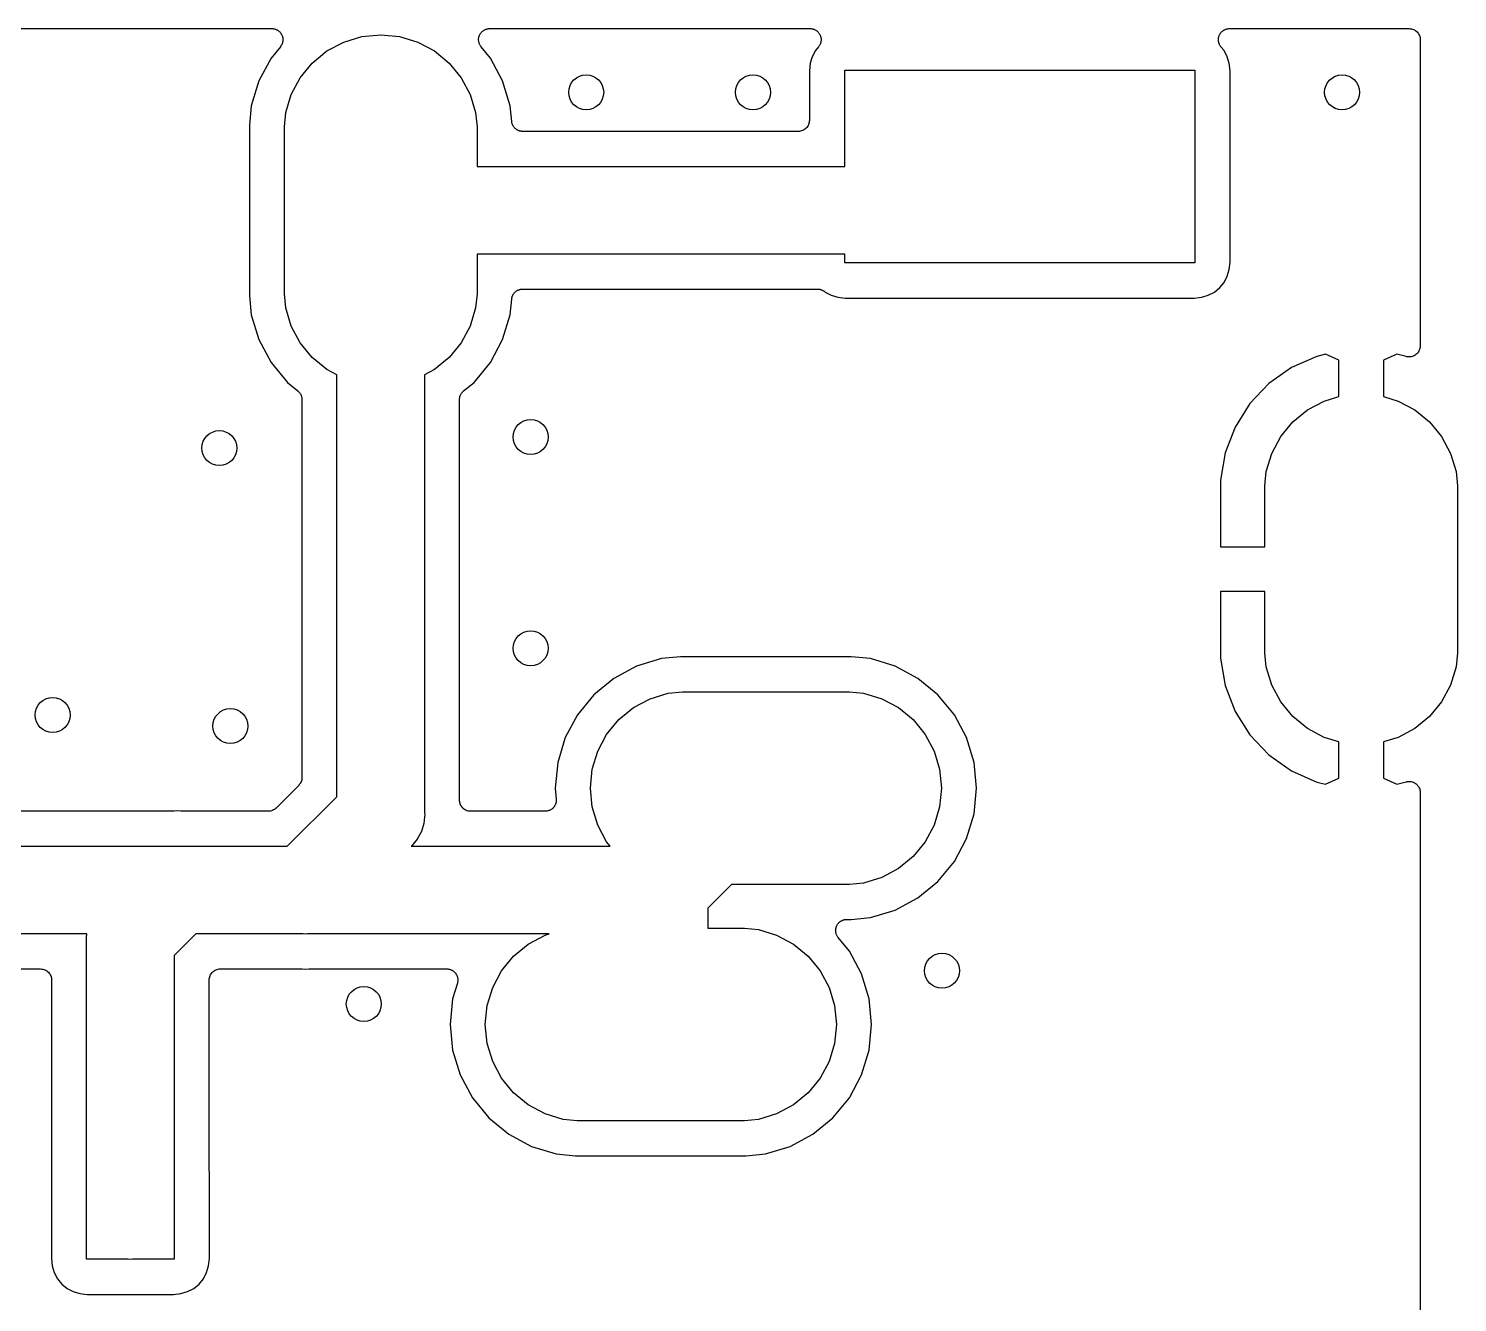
# Model space of a CAD drawing. Extents: x 2.85 to 5.2, y -4.31 to -3.17.
# Drawn here: x 4.554 to 5.197, y -3.739 to -3.166 of the extents above; entities that cross this region are included whole.
import ezdxf

# ---------------------------------------------------------------- set-up
doc = ezdxf.new("R2010")
doc.units = 0
doc.header["$MEASUREMENT"] = 0
doc.layers.add('BLACK', color=7, linetype='CONTINUOUS')

msp = doc.modelspace()

# ---------------------------------------------------------------- linework, layer by layer
at = {"layer": 'BLACK', "linetype": 'CONTINUOUS'}
for p, q in [((2.9922, -3.16634), (4.6636, -3.16634)), ((4.6636, -3.16634), (4.66366, -3.16634)), ((4.66366, -3.16634), (4.6639, -3.16637)), ((4.6639, -3.16637), (4.66413, -3.16637)), ((4.66413, -3.16637), (4.66438, -3.16642)), ((4.66438, -3.16642), (4.66463, -3.16645)), ((4.66463, -3.16645), (4.66486, -3.16652)), ((4.66486, -3.16652), (4.66509, -3.16657)), ((4.66509, -3.16657), (4.66532, -3.16667)), ((4.66532, -3.16667), (4.66556, -3.16674)), ((4.66556, -3.16674), (4.66577, -3.16686)), ((4.66577, -3.16686), (4.66599, -3.16695)), ((4.66599, -3.16695), (4.6662, -3.16709)), ((4.6662, -3.16709), (4.66642, -3.16721)), ((4.66642, -3.16721), (4.6666, -3.16736)), ((4.6666, -3.16736), (4.66679, -3.1675)), ((4.66679, -3.1675), (4.66697, -3.16768)), ((4.66697, -3.16768), (4.66717, -3.16784)), ((4.66717, -3.16784), (4.66731, -3.16802)), ((4.66731, -3.16802), (4.66748, -3.16819)), ((4.75762, -3.16835), (4.75776, -3.16814)), ((4.75776, -3.16814), (4.75793, -3.16797)), ((4.75793, -3.16797), (4.75808, -3.16779)), ((4.75808, -3.16779), (4.75828, -3.16763)), ((4.75828, -3.16763), (4.75846, -3.16745)), ((4.75846, -3.16745), (4.75865, -3.16732)), ((4.75865, -3.16732), (4.75883, -3.16717)), ((4.75883, -3.16717), (4.75906, -3.16705)), ((4.75906, -3.16705), (4.75927, -3.16691)), ((4.75927, -3.16691), (4.75949, -3.16683)), ((4.75949, -3.16683), (4.7597, -3.16672)), ((4.7597, -3.16672), (4.75994, -3.16664)), ((4.75994, -3.16664), (4.76018, -3.16655)), ((4.76018, -3.16655), (4.76041, -3.1665)), ((4.76041, -3.1665), (4.76063, -3.16643)), ((4.76063, -3.16643), (4.76088, -3.16641)), ((4.76088, -3.16641), (4.76113, -3.16636)), ((4.76113, -3.16636), (4.76137, -3.16636)), ((4.76137, -3.16636), (4.7616, -3.16634)), ((4.7616, -3.16634), (4.90566, -3.16634)), ((4.90566, -3.16634), (4.90573, -3.16634)), ((4.90573, -3.16634), (4.90597, -3.16637)), ((4.90597, -3.16637), (4.9062, -3.16637)), ((4.9062, -3.16637), (4.90645, -3.16642)), ((4.90645, -3.16642), (4.9067, -3.16645)), ((4.9067, -3.16645), (4.90693, -3.16652)), ((4.90693, -3.16652), (4.90716, -3.16657)), ((4.90716, -3.16657), (4.90739, -3.16667)), ((4.90739, -3.16667), (4.90763, -3.16674)), ((4.90763, -3.16674), (4.90784, -3.16686)), ((4.90784, -3.16686), (4.90805, -3.16695)), ((4.90805, -3.16695), (4.90827, -3.16709)), ((4.90827, -3.16709), (4.90849, -3.16721)), ((4.90849, -3.16721), (4.90867, -3.16736)), ((4.90867, -3.16736), (4.90886, -3.1675)), ((4.90886, -3.1675), (4.90904, -3.16768)), ((4.90904, -3.16768), (4.90924, -3.16784)), ((4.90924, -3.16784), (4.90938, -3.16802)), ((4.90938, -3.16802), (4.90955, -3.16819)), ((5.09035, -3.16835), (5.0905, -3.16814)), ((5.0905, -3.16814), (5.09066, -3.16797)), ((5.09066, -3.16797), (5.09081, -3.16779)), ((5.09081, -3.16779), (5.09101, -3.16763)), ((5.09101, -3.16763), (5.09119, -3.16745)), ((5.09119, -3.16745), (5.09139, -3.16732)), ((5.09139, -3.16732), (5.09157, -3.16717)), ((5.09157, -3.16717), (5.09179, -3.16705)), ((5.09179, -3.16705), (5.09201, -3.16691)), ((5.09201, -3.16691), (5.09222, -3.16683)), ((5.09222, -3.16683), (5.09243, -3.16672)), ((5.09243, -3.16672), (5.09267, -3.16664)), ((5.09267, -3.16664), (5.09291, -3.16655)), ((5.09291, -3.16655), (5.09314, -3.1665)), ((5.09314, -3.1665), (5.09337, -3.16643)), ((5.09337, -3.16643), (5.09362, -3.16641)), ((5.09362, -3.16641), (5.09387, -3.16636)), ((5.09387, -3.16636), (5.0941, -3.16636)), ((5.0941, -3.16636), (5.09434, -3.16634)), ((5.09434, -3.16634), (5.17512, -3.16634)), ((5.17512, -3.16634), (5.17515, -3.16634)), ((5.17515, -3.16634), (5.17515, -3.16634)), ((5.17515, -3.16634), (5.17515, -3.16634)), ((5.17515, -3.16634), (5.17519, -3.16634)), ((5.17519, -3.16634), (5.17566, -3.16639)), ((5.17566, -3.16639), (5.17612, -3.16644)), ((5.17612, -3.16644), (5.17614, -3.16645)), ((5.17614, -3.16645), (5.17616, -3.16645)), ((5.17616, -3.16645), (5.17661, -3.16659)), ((5.17661, -3.16659), (5.17706, -3.16673)), ((5.17706, -3.16673), (5.17707, -3.16674)), ((5.17707, -3.16674), (5.17709, -3.16674)), ((5.17709, -3.16674), (5.1775, -3.16697)), ((5.1775, -3.16697), (5.17791, -3.16719)), ((5.17791, -3.16719), (5.17793, -3.1672)), ((5.17793, -3.1672), (5.17794, -3.16721)), ((5.17794, -3.16721), (5.1783, -3.16751)), ((5.1783, -3.16751), (5.17867, -3.16782)), ((5.17867, -3.16782), (5.17868, -3.16783)), ((5.17868, -3.16783), (5.17869, -3.16784)), ((5.17869, -3.16784), (5.17899, -3.16821)), ((4.66746, -3.17451), (4.66326, -3.17963)), ((4.66759, -3.17432), (4.66746, -3.17451)), ((4.66748, -3.16819), (4.66762, -3.1684)), ((4.66774, -3.17413), (4.66759, -3.17432)), ((4.66762, -3.1684), (4.66778, -3.1686)), ((4.66786, -3.17391), (4.66774, -3.17413)), ((4.66778, -3.1686), (4.66789, -3.16881)), ((4.668, -3.1737), (4.66786, -3.17391)), ((4.66789, -3.16881), (4.66802, -3.169)), ((4.66809, -3.17348), (4.668, -3.1737)), ((4.66802, -3.169), (4.66811, -3.16924)), ((4.6682, -3.17328), (4.66809, -3.17348)), ((4.66811, -3.16924), (4.66823, -3.16947)), ((4.66828, -3.17303), (4.6682, -3.17328)), ((4.66823, -3.16947), (4.6683, -3.16969)), ((4.66838, -3.1728), (4.66828, -3.17303)), ((4.6683, -3.16969), (4.66839, -3.16991)), ((4.66842, -3.17257), (4.66838, -3.1728)), ((4.66839, -3.16991), (4.66843, -3.17016)), ((4.66849, -3.17234), (4.66842, -3.17257)), ((4.66843, -3.17016), (4.66851, -3.1704)), ((4.66852, -3.17209), (4.66849, -3.17234)), ((4.66851, -3.1704), (4.66853, -3.17064)), ((4.66857, -3.17184), (4.66852, -3.17209)), ((4.66853, -3.17064), (4.66857, -3.17087)), ((4.66857, -3.17087), (4.66857, -3.17112)), ((4.66857, -3.17112), (4.66859, -3.17137)), ((4.66859, -3.17137), (4.66857, -3.17161)), ((4.66857, -3.17161), (4.66857, -3.17184)), ((4.68842, -3.17642), (4.69595, -3.17239)), ((4.69595, -3.17239), (4.70411, -3.16992)), ((4.70411, -3.16992), (4.7126, -3.16908)), ((4.7126, -3.16908), (4.72109, -3.16992)), ((4.72109, -3.16992), (4.72925, -3.17239)), ((4.72925, -3.17239), (4.73677, -3.17642)), ((4.7566, -3.1713), (4.75663, -3.17105)), ((4.75662, -3.17154), (4.7566, -3.1713)), ((4.75662, -3.17177), (4.75662, -3.17154)), ((4.75667, -3.17202), (4.75662, -3.17177)), ((4.75663, -3.1708), (4.75668, -3.17057)), ((4.75663, -3.17105), (4.75663, -3.1708)), ((4.75669, -3.17228), (4.75667, -3.17202)), ((4.75668, -3.17057), (4.7567, -3.17033)), ((4.75676, -3.1725), (4.75669, -3.17228)), ((4.7567, -3.17033), (4.75678, -3.17009)), ((4.7568, -3.17273), (4.75676, -3.1725)), ((4.75678, -3.17009), (4.75683, -3.16984)), ((4.75689, -3.17297), (4.7568, -3.17273)), ((4.75683, -3.16984), (4.75692, -3.16963)), ((4.75697, -3.17321), (4.75689, -3.17297)), ((4.75692, -3.16963), (4.75699, -3.1694)), ((4.75707, -3.17342), (4.75697, -3.17321)), ((4.75699, -3.1694), (4.75711, -3.16918)), ((4.75716, -3.17364), (4.75707, -3.17342)), ((4.75711, -3.16918), (4.75721, -3.16894)), ((4.7573, -3.17385), (4.75716, -3.17364)), ((4.75721, -3.16894), (4.75734, -3.16875)), ((4.75742, -3.17408), (4.7573, -3.17385)), ((4.75734, -3.16875), (4.75746, -3.16854)), ((4.75756, -3.17426), (4.75742, -3.17408)), ((4.75746, -3.16854), (4.75762, -3.16835)), ((4.75769, -3.17446), (4.75756, -3.17426)), ((4.75774, -3.17451), (4.75769, -3.17446)), ((4.76194, -3.17963), (4.75774, -3.17451)), ((4.90953, -3.17451), (4.9081, -3.17625)), ((4.90966, -3.17432), (4.90953, -3.17451)), ((4.90955, -3.16819), (4.90969, -3.1684)), ((4.90981, -3.17413), (4.90966, -3.17432)), ((4.90969, -3.1684), (4.90985, -3.1686)), ((4.90993, -3.17391), (4.90981, -3.17413)), ((4.90985, -3.1686), (4.90996, -3.16881)), ((4.91007, -3.1737), (4.90993, -3.17391)), ((4.90996, -3.16881), (4.91009, -3.169)), ((4.91016, -3.17348), (4.91007, -3.1737)), ((4.91009, -3.169), (4.91018, -3.16924)), ((4.91027, -3.17328), (4.91016, -3.17348)), ((4.91018, -3.16924), (4.9103, -3.16947)), ((4.91035, -3.17303), (4.91027, -3.17328)), ((4.9103, -3.16947), (4.91037, -3.16969)), ((4.91045, -3.1728), (4.91035, -3.17303)), ((4.91037, -3.16969), (4.91045, -3.16991)), ((4.91045, -3.16991), (4.9105, -3.17016)), ((4.91049, -3.17257), (4.91045, -3.1728)), ((4.91056, -3.17234), (4.91049, -3.17257)), ((4.9105, -3.17016), (4.91057, -3.1704)), ((4.91059, -3.17209), (4.91056, -3.17234)), ((4.91057, -3.1704), (4.9106, -3.17064)), ((4.91064, -3.17184), (4.91059, -3.17209)), ((4.9106, -3.17064), (4.91064, -3.17087)), ((4.91064, -3.17087), (4.91064, -3.17112)), ((4.91064, -3.17112), (4.91066, -3.17137)), ((4.91066, -3.17137), (4.91064, -3.17161)), ((4.91064, -3.17161), (4.91064, -3.17184)), ((5.08934, -3.1713), (5.08936, -3.17105)), ((5.08936, -3.17154), (5.08934, -3.1713)), ((5.08936, -3.17105), (5.08937, -3.1708)), ((5.08936, -3.17177), (5.08936, -3.17154)), ((5.0894, -3.17202), (5.08936, -3.17177)), ((5.08937, -3.1708), (5.08941, -3.17057)), ((5.08943, -3.17228), (5.0894, -3.17202)), ((5.08941, -3.17057), (5.08944, -3.17033)), ((5.08949, -3.1725), (5.08943, -3.17228)), ((5.08944, -3.17033), (5.08951, -3.17009)), ((5.08953, -3.17273), (5.08949, -3.1725)), ((5.08951, -3.17009), (5.08957, -3.16984)), ((5.08963, -3.17297), (5.08953, -3.17273)), ((5.08957, -3.16984), (5.08966, -3.16963)), ((5.0897, -3.17321), (5.08963, -3.17297)), ((5.08966, -3.16963), (5.08973, -3.1694)), ((5.08981, -3.17342), (5.0897, -3.17321)), ((5.08973, -3.1694), (5.08985, -3.16918)), ((5.0899, -3.17364), (5.08981, -3.17342)), ((5.08985, -3.16918), (5.08995, -3.16894)), ((5.09004, -3.17385), (5.0899, -3.17364)), ((5.08995, -3.16894), (5.09008, -3.16875)), ((5.09015, -3.17408), (5.09004, -3.17385)), ((5.09008, -3.16875), (5.09019, -3.16854)), ((5.0903, -3.17426), (5.09015, -3.17408)), ((5.09019, -3.16854), (5.09035, -3.16835)), ((5.09043, -3.17446), (5.0903, -3.17426)), ((5.09047, -3.17451), (5.09043, -3.17446)), ((5.0919, -3.17625), (5.09047, -3.17451)), ((5.17899, -3.16821), (5.17928, -3.16857)), ((5.17928, -3.16857), (5.17929, -3.16859)), ((5.17929, -3.16859), (5.1793, -3.1686)), ((5.1793, -3.1686), (5.17952, -3.16902)), ((5.17952, -3.16902), (5.17974, -3.16943)), ((5.17974, -3.16943), (5.17975, -3.16945)), ((5.17975, -3.16945), (5.17975, -3.16947)), ((5.17975, -3.16947), (5.17989, -3.16992)), ((5.17989, -3.16992), (5.18002, -3.17037)), ((5.18002, -3.17037), (5.18002, -3.17038)), ((5.18002, -3.17038), (5.18003, -3.1704)), ((5.18003, -3.1704), (5.18007, -3.17087)), ((5.18007, -3.17087), (5.18012, -3.17134)), ((5.18012, -3.17134), (5.18012, -3.30902)), ((4.66326, -3.17963), (4.65777, -3.18989)), ((4.68183, -3.18183), (4.68842, -3.17642)), ((4.73677, -3.17642), (4.74337, -3.18183)), ((4.76742, -3.18989), (4.76194, -3.17963)), ((4.90664, -3.17898), (4.90574, -3.18195)), ((4.9081, -3.17625), (4.90664, -3.17898)), ((5.09336, -3.17898), (5.0919, -3.17625)), ((5.09426, -3.18195), (5.09336, -3.17898)), ((4.67642, -3.18842), (4.68183, -3.18183)), ((4.74337, -3.18183), (4.74878, -3.18842)), ((4.90574, -3.18195), (4.90541, -3.18528)), ((4.90541, -3.18528), (4.90541, -3.2076)), ((4.92126, -3.22835), (4.92126, -3.18504)), ((4.92126, -3.18504), (5.07874, -3.18504)), ((5.07874, -3.18504), (5.07874, -3.27165)), ((5.09459, -3.18528), (5.09426, -3.18195)), ((5.09459, -3.27141), (5.09459, -3.18528)), ((4.65777, -3.18989), (4.6544, -3.20102)), ((4.67239, -3.19595), (4.67642, -3.18842)), ((4.74878, -3.18842), (4.7528, -3.19595)), ((4.7708, -3.20102), (4.76742, -3.18989)), ((4.66992, -3.20411), (4.67239, -3.19595)), ((4.7528, -3.19595), (4.75528, -3.20411)), ((4.6544, -3.20102), (4.65354, -3.2097)), ((4.66929, -3.21047), (4.66992, -3.20411)), ((4.75528, -3.20411), (4.75591, -3.21047)), ((4.7715, -3.20809), (4.7708, -3.20102)), ((4.65354, -3.2097), (4.65354, -3.28637)), ((4.66929, -3.28559), (4.66929, -3.21047)), ((4.75591, -3.21047), (4.75591, -3.22835)), ((4.77154, -3.20831), (4.7715, -3.20809)), ((4.77156, -3.20854), (4.77154, -3.20831)), ((4.77163, -3.20879), (4.77156, -3.20854)), ((4.77169, -3.20905), (4.77163, -3.20879)), ((4.77177, -3.20925), (4.77169, -3.20905)), ((4.77184, -3.20947), (4.77177, -3.20925)), ((4.77196, -3.2097), (4.77184, -3.20947)), ((4.77206, -3.20995), (4.77196, -3.2097)), ((4.77218, -3.21014), (4.77206, -3.20995)), ((4.77229, -3.21034), (4.77218, -3.21014)), ((4.77245, -3.21054), (4.77229, -3.21034)), ((4.7726, -3.21076), (4.77245, -3.21054)), ((4.77276, -3.21092), (4.7726, -3.21076)), ((4.7729, -3.2111), (4.77276, -3.21092)), ((4.7731, -3.21127), (4.7729, -3.2111)), ((4.77329, -3.21145), (4.7731, -3.21127)), ((4.77347, -3.21158), (4.77329, -3.21145)), ((4.77365, -3.21172), (4.77347, -3.21158)), ((4.77388, -3.21185), (4.77365, -3.21172)), ((4.77409, -3.212), (4.77388, -3.21185)), ((4.7743, -3.21209), (4.77409, -3.212)), ((4.7745, -3.21219), (4.7743, -3.21209)), ((4.77475, -3.21227), (4.7745, -3.21219)), ((4.77499, -3.21238), (4.77475, -3.21227)), ((4.77522, -3.21242), (4.77499, -3.21238)), ((4.77543, -3.21249), (4.77522, -3.21242)), ((4.77569, -3.21252), (4.77543, -3.21249)), ((4.77595, -3.21257), (4.77569, -3.21252)), ((4.77618, -3.21257), (4.77595, -3.21257)), ((4.7764, -3.2126), (4.77618, -3.21257)), ((4.77647, -3.2126), (4.7764, -3.2126)), ((4.90041, -3.2126), (4.77647, -3.2126)), ((4.90088, -3.21255), (4.90041, -3.2126)), ((4.90135, -3.21251), (4.90088, -3.21255)), ((4.90137, -3.2125), (4.90135, -3.21251)), ((4.90138, -3.2125), (4.90137, -3.2125)), ((4.90183, -3.21237), (4.90138, -3.2125)), ((4.90228, -3.21223), (4.90183, -3.21237)), ((4.9023, -3.21223), (4.90228, -3.21223)), ((4.90232, -3.21222), (4.9023, -3.21223)), ((4.90273, -3.212), (4.90232, -3.21222)), ((4.90315, -3.21178), (4.90273, -3.212)), ((4.90316, -3.21177), (4.90315, -3.21178)), ((4.90318, -3.21176), (4.90316, -3.21177)), ((4.90354, -3.21147), (4.90318, -3.21176)), ((4.90391, -3.21117), (4.90354, -3.21147)), ((4.90392, -3.21116), (4.90391, -3.21117)), ((4.90393, -3.21115), (4.90392, -3.21116)), ((4.90424, -3.21078), (4.90393, -3.21115)), ((4.90454, -3.21042), (4.90424, -3.21078)), ((4.90455, -3.21041), (4.90454, -3.21042)), ((4.90456, -3.21039), (4.90455, -3.21041)), ((4.90478, -3.20998), (4.90456, -3.21039)), ((4.90501, -3.20957), (4.90478, -3.20998)), ((4.90502, -3.20954), (4.90501, -3.20955)), ((4.90501, -3.20955), (4.90501, -3.20957)), ((4.90516, -3.20909), (4.90502, -3.20954)), ((4.9053, -3.20864), (4.90516, -3.20909)), ((4.90531, -3.2086), (4.9053, -3.20862)), ((4.9053, -3.20862), (4.9053, -3.20864)), ((4.90536, -3.20814), (4.90531, -3.2086)), ((4.90541, -3.20767), (4.90536, -3.20814)), ((4.90541, -3.2076), (4.90541, -3.20763)), ((4.90541, -3.20763), (4.90541, -3.20763)), ((4.90541, -3.20763), (4.90541, -3.20763)), ((4.90541, -3.20763), (4.90541, -3.20767)), ((4.75591, -3.22835), (4.92126, -3.22835)), ((4.92126, -3.26772), (4.75591, -3.26772)), ((4.75591, -3.26772), (4.75591, -3.28559)), ((4.92126, -3.27165), (4.92126, -3.26772)), ((5.07874, -3.27165), (4.92126, -3.27165)), ((5.09336, -3.27771), (5.09426, -3.27474)), ((5.09426, -3.27474), (5.09459, -3.27141)), ((4.77437, -3.28395), (4.77457, -3.28384)), ((4.77457, -3.28384), (4.77482, -3.28377)), ((4.77482, -3.28377), (4.77506, -3.28367)), ((4.77506, -3.28367), (4.77528, -3.28363)), ((4.77528, -3.28363), (4.7755, -3.28356)), ((4.7755, -3.28356), (4.77576, -3.28353)), ((4.77576, -3.28353), (4.77602, -3.28348)), ((4.77602, -3.28348), (4.77625, -3.28349)), ((4.77625, -3.28349), (4.77647, -3.28346)), ((4.77647, -3.28346), (4.90904, -3.28346)), ((4.90904, -3.28346), (4.90911, -3.28347)), ((4.90911, -3.28347), (4.90932, -3.28349)), ((4.90932, -3.28349), (4.90954, -3.28349)), ((4.90954, -3.28349), (4.90981, -3.28354)), ((4.90981, -3.28354), (4.91008, -3.28357)), ((4.91008, -3.28357), (4.91029, -3.28364)), ((4.91029, -3.28364), (4.9105, -3.28368)), ((4.9105, -3.28368), (4.91075, -3.28379)), ((4.91075, -3.28379), (4.91101, -3.28387)), ((5.08753, -3.28481), (5.08993, -3.28284)), ((5.08993, -3.28284), (5.0919, -3.28045)), ((5.0919, -3.28045), (5.09336, -3.27771)), ((4.65354, -3.28637), (4.6544, -3.29504)), ((4.66992, -3.29195), (4.66929, -3.28559)), ((4.75591, -3.28559), (4.75528, -3.29195)), ((4.7708, -3.29504), (4.7715, -3.28797)), ((4.7715, -3.28791), (4.77155, -3.28768)), ((4.7715, -3.28797), (4.7715, -3.28791)), ((4.77155, -3.28768), (4.77157, -3.28746)), ((4.77157, -3.28746), (4.77165, -3.28721)), ((4.77165, -3.28721), (4.77171, -3.28695)), ((4.77171, -3.28695), (4.77179, -3.28674)), ((4.77179, -3.28674), (4.77186, -3.28653)), ((4.77186, -3.28653), (4.77199, -3.2863)), ((4.77199, -3.2863), (4.77209, -3.28605)), ((4.77209, -3.28605), (4.77222, -3.28587)), ((4.77222, -3.28587), (4.77233, -3.28567)), ((4.77233, -3.28567), (4.77249, -3.28547)), ((4.77249, -3.28547), (4.77264, -3.28525)), ((4.77264, -3.28525), (4.7728, -3.28509)), ((4.7728, -3.28509), (4.77295, -3.28492)), ((4.77295, -3.28492), (4.77315, -3.28475)), ((4.77315, -3.28475), (4.77334, -3.28457)), ((4.77334, -3.28457), (4.77353, -3.28444)), ((4.77353, -3.28444), (4.7737, -3.2843)), ((4.7737, -3.2843), (4.77394, -3.28418)), ((4.77394, -3.28418), (4.77416, -3.28403)), ((4.77416, -3.28403), (4.77437, -3.28395)), ((4.91101, -3.28387), (4.9112, -3.28397)), ((4.9112, -3.28397), (4.9114, -3.28406)), ((4.9114, -3.28406), (4.91163, -3.28421)), ((4.91163, -3.28421), (4.91186, -3.28434)), ((4.91186, -3.28434), (4.91203, -3.28448)), ((4.91203, -3.28448), (4.91221, -3.2846)), ((4.91221, -3.2846), (4.91247, -3.28481)), ((4.91247, -3.28481), (4.9152, -3.28627)), ((4.9152, -3.28627), (4.91817, -3.28717)), ((4.91817, -3.28717), (4.92151, -3.2875)), ((4.92151, -3.2875), (5.07849, -3.2875)), ((5.07849, -3.2875), (5.08183, -3.28717)), ((5.08183, -3.28717), (5.0848, -3.28627)), ((5.0848, -3.28627), (5.08753, -3.28481)), ((4.6544, -3.29504), (4.65777, -3.30617)), ((4.67239, -3.30012), (4.66992, -3.29195)), ((4.75528, -3.29195), (4.7528, -3.30012)), ((4.76742, -3.30617), (4.7708, -3.29504)), ((4.67642, -3.30764), (4.67239, -3.30012)), ((4.7528, -3.30012), (4.74878, -3.30764)), ((4.65777, -3.30617), (4.66326, -3.31643)), ((4.68183, -3.31424), (4.67642, -3.30764)), ((4.74878, -3.30764), (4.74337, -3.31424)), ((4.76194, -3.31643), (4.76742, -3.30617)), ((5.18012, -3.30919), (5.18006, -3.30962)), ((5.18012, -3.30909), (5.18011, -3.30914)), ((5.18011, -3.30914), (5.18012, -3.30919)), ((5.18012, -3.30902), (5.18012, -3.30909)), ((4.68842, -3.31965), (4.68183, -3.31424)), ((4.74337, -3.31424), (4.73677, -3.31965)), ((5.13366, -3.31374), (5.12223, -3.31881)), ((5.1375, -3.31278), (5.13366, -3.31374)), ((5.14354, -3.31543), (5.1375, -3.31278)), ((5.14354, -3.33179), (5.14354, -3.31543)), ((5.16958, -3.31278), (5.16354, -3.31543)), ((5.16354, -3.31543), (5.16354, -3.33179)), ((5.17385, -3.31385), (5.16958, -3.31278)), ((5.17387, -3.31385), (5.17385, -3.31385)), ((5.17401, -3.3139), (5.17387, -3.31385)), ((5.17406, -3.3139), (5.17401, -3.3139)), ((5.17411, -3.31392), (5.17406, -3.3139)), ((5.17455, -3.31396), (5.17411, -3.31392)), ((5.17498, -3.31402), (5.17455, -3.31396)), ((5.17503, -3.31401), (5.17498, -3.31402)), ((5.17508, -3.31402), (5.17503, -3.31401)), ((5.17552, -3.31398), (5.17508, -3.31402)), ((5.17596, -3.31395), (5.17552, -3.31398)), ((5.17601, -3.31393), (5.17596, -3.31395)), ((5.17605, -3.31393), (5.17601, -3.31393)), ((5.17647, -3.31381), (5.17605, -3.31393)), ((5.1769, -3.31369), (5.17647, -3.31381)), ((5.17694, -3.31367), (5.1769, -3.31369)), ((5.17699, -3.31365), (5.17694, -3.31367)), ((5.17738, -3.31345), (5.17699, -3.31365)), ((5.17777, -3.31326), (5.17738, -3.31345)), ((5.17781, -3.31323), (5.17777, -3.31326)), ((5.17786, -3.3132), (5.17781, -3.31323)), ((5.1782, -3.31293), (5.17786, -3.3132)), ((5.17854, -3.31266), (5.1782, -3.31293)), ((5.17858, -3.31262), (5.17854, -3.31266)), ((5.17862, -3.31259), (5.17858, -3.31262)), ((5.1789, -3.31226), (5.17862, -3.31259)), ((5.17919, -3.31193), (5.1789, -3.31226)), ((5.17921, -3.31188), (5.17919, -3.31193)), ((5.17924, -3.31184), (5.17921, -3.31188)), ((5.17945, -3.31146), (5.17924, -3.31184)), ((5.17967, -3.31108), (5.17945, -3.31146)), ((5.17969, -3.31103), (5.17967, -3.31108)), ((5.17971, -3.31099), (5.17969, -3.31103)), ((5.17985, -3.31057), (5.17971, -3.31099)), ((5.17999, -3.31016), (5.17985, -3.31057)), ((5.18001, -3.31006), (5.17999, -3.31011)), ((5.17999, -3.31011), (5.17999, -3.31016)), ((5.18006, -3.30962), (5.18001, -3.31006)), ((4.66326, -3.31643), (4.67064, -3.32542)), ((4.69291, -3.32205), (4.68842, -3.31965)), ((4.69291, -3.51173), (4.69291, -3.32205)), ((4.73677, -3.31965), (4.73228, -3.32205)), ((4.73228, -3.32205), (4.73228, -3.51891)), ((4.75456, -3.32542), (4.76194, -3.31643)), ((5.12223, -3.31881), (5.11206, -3.32598)), ((4.67064, -3.32542), (4.67534, -3.32928)), ((4.74986, -3.32928), (4.75456, -3.32542)), ((5.11206, -3.32598), (5.10349, -3.335)), ((4.67534, -3.32928), (4.67539, -3.32933)), ((4.67539, -3.32933), (4.67554, -3.32948)), ((4.67554, -3.32948), (4.67571, -3.32962)), ((4.67571, -3.32962), (4.67588, -3.32983)), ((4.67588, -3.32983), (4.67607, -3.33003)), ((4.67607, -3.33003), (4.67619, -3.33021)), ((4.67619, -3.33021), (4.67633, -3.33038)), ((4.67633, -3.33038), (4.67646, -3.33062)), ((4.67646, -3.33062), (4.6766, -3.33084)), ((4.6766, -3.33084), (4.67669, -3.33105)), ((4.67669, -3.33105), (4.67679, -3.33124)), ((4.67679, -3.33124), (4.67687, -3.3315)), ((4.67687, -3.3315), (4.67697, -3.33175)), ((4.67697, -3.33175), (4.67701, -3.33196)), ((4.67701, -3.33196), (4.67707, -3.33218)), ((4.67707, -3.33218), (4.6771, -3.33244)), ((4.6771, -3.33244), (4.67715, -3.33271)), ((4.67715, -3.33271), (4.67714, -3.33293)), ((4.67714, -3.33293), (4.67717, -3.33315)), ((4.67717, -3.33315), (4.67717, -3.50313)), ((4.74803, -3.33308), (4.74806, -3.33286)), ((4.74803, -3.33315), (4.74803, -3.33308)), ((4.74803, -3.51331), (4.74803, -3.33315)), ((4.74806, -3.33264), (4.74811, -3.33237)), ((4.74806, -3.33286), (4.74806, -3.33264)), ((4.74811, -3.33237), (4.74814, -3.33211)), ((4.74814, -3.33211), (4.74821, -3.3319)), ((4.74821, -3.3319), (4.74825, -3.33168)), ((4.74825, -3.33168), (4.74835, -3.33143)), ((4.74835, -3.33143), (4.74844, -3.33118)), ((4.74844, -3.33118), (4.74854, -3.33098)), ((4.74854, -3.33098), (4.74863, -3.33078)), ((4.74863, -3.33078), (4.74878, -3.33056)), ((4.74878, -3.33056), (4.74891, -3.33032)), ((4.74891, -3.33032), (4.74905, -3.33015)), ((4.74905, -3.33015), (4.74917, -3.32997)), ((4.74917, -3.32997), (4.74936, -3.32978)), ((4.74936, -3.32978), (4.74953, -3.32957)), ((4.74953, -3.32957), (4.7497, -3.32944)), ((4.7497, -3.32944), (4.74986, -3.32928)), ((5.10349, -3.335), (5.09684, -3.34551)), ((5.12937, -3.33783), (5.13689, -3.33381)), ((5.13689, -3.33381), (5.14354, -3.33179)), ((5.16354, -3.33179), (5.1702, -3.33381)), ((5.1702, -3.33381), (5.17772, -3.33783)), ((5.12277, -3.34324), (5.12937, -3.33783)), ((5.17772, -3.33783), (5.18431, -3.34324)), ((5.09684, -3.34551), (5.09237, -3.35712)), ((5.11736, -3.34984), (5.12277, -3.34324)), ((5.18431, -3.34324), (5.18973, -3.34984)), ((5.11334, -3.35736), (5.11736, -3.34984)), ((5.18973, -3.34984), (5.19375, -3.35736)), ((5.09237, -3.35712), (5.09024, -3.36944)), ((5.11086, -3.36553), (5.11334, -3.35736)), ((5.19375, -3.35736), (5.19622, -3.36553)), ((5.11024, -3.37189), (5.11086, -3.36553)), ((5.19622, -3.36553), (5.19685, -3.37189)), ((5.09024, -3.36944), (5.09024, -3.39945)), ((5.11024, -3.39945), (5.11024, -3.37189)), ((5.19685, -3.37189), (5.19685, -3.44701)), ((5.09024, -3.39945), (5.11024, -3.39945)), ((5.09024, -3.41945), (5.09024, -3.44945)), ((5.11024, -3.41945), (5.09024, -3.41945)), ((5.11024, -3.44701), (5.11024, -3.41945)), ((4.83882, -3.44967), (4.82768, -3.45305)), ((4.84749, -3.44882), (4.83882, -3.44967)), ((4.92416, -3.44882), (4.84749, -3.44882)), ((4.93284, -3.44967), (4.92416, -3.44882)), ((4.94397, -3.45305), (4.93284, -3.44967)), ((5.09024, -3.44945), (5.09237, -3.46177)), ((5.11086, -3.45337), (5.11024, -3.44701)), ((5.19685, -3.44701), (5.19622, -3.45337)), ((4.82768, -3.45305), (4.81743, -3.45853)), ((4.95423, -3.45853), (4.94397, -3.45305)), ((5.11334, -3.46153), (5.11086, -3.45337)), ((5.19622, -3.45337), (5.19375, -3.46153)), ((4.81743, -3.45853), (4.80843, -3.46591)), ((4.96322, -3.46591), (4.95423, -3.45853)), ((5.09237, -3.46177), (5.09684, -3.47338)), ((5.11736, -3.46906), (5.11334, -3.46153)), ((5.19375, -3.46153), (5.18973, -3.46906)), ((4.80843, -3.46591), (4.80105, -3.47491)), ((4.82622, -3.47169), (4.83374, -3.46767)), ((4.83374, -3.46767), (4.8419, -3.46519)), ((4.8419, -3.46519), (4.84827, -3.46457)), ((4.84827, -3.46457), (4.92339, -3.46457)), ((4.92339, -3.46457), (4.92975, -3.46519)), ((4.92975, -3.46519), (4.93791, -3.46767)), ((4.93791, -3.46767), (4.94544, -3.47169)), ((4.9706, -3.47491), (4.96322, -3.46591)), ((5.12277, -3.47565), (5.11736, -3.46906)), ((5.18973, -3.46906), (5.18431, -3.47565)), ((4.80105, -3.47491), (4.79557, -3.48517)), ((4.81962, -3.4771), (4.82622, -3.47169)), ((4.94544, -3.47169), (4.95203, -3.4771)), ((4.97608, -3.48517), (4.9706, -3.47491)), ((5.09684, -3.47338), (5.10349, -3.4839)), ((5.12937, -3.48106), (5.12277, -3.47565)), ((5.18431, -3.47565), (5.17772, -3.48106)), ((4.81421, -3.4837), (4.81962, -3.4771)), ((4.95203, -3.4771), (4.95744, -3.4837)), ((5.13689, -3.48509), (5.12937, -3.48106)), ((5.17772, -3.48106), (5.1702, -3.48509)), ((4.79557, -3.48517), (4.79219, -3.4963)), ((4.81019, -3.49122), (4.81421, -3.4837)), ((4.95744, -3.4837), (4.96146, -3.49122)), ((4.97946, -3.4963), (4.97608, -3.48517)), ((5.10349, -3.4839), (5.11206, -3.49292)), ((5.14354, -3.4871), (5.13689, -3.48509)), ((5.14354, -3.50347), (5.14354, -3.4871)), ((5.1702, -3.48509), (5.16354, -3.4871)), ((5.16354, -3.4871), (5.16354, -3.50347)), ((4.80771, -3.49938), (4.81019, -3.49122)), ((4.96146, -3.49122), (4.96394, -3.49938)), ((5.11206, -3.49292), (5.12223, -3.50008)), ((4.79219, -3.4963), (4.79105, -3.50787)), ((4.80688, -3.50787), (4.80771, -3.49938)), ((4.96394, -3.49938), (4.96478, -3.50787)), ((4.9806, -3.50787), (4.97946, -3.4963)), ((5.12223, -3.50008), (5.13366, -3.50516)), ((4.6757, -3.50667), (4.66553, -3.51684)), ((4.67599, -3.50631), (4.6757, -3.50667)), ((4.67629, -3.50596), (4.67599, -3.50631)), ((4.6763, -3.50594), (4.67629, -3.50596)), ((4.67632, -3.50592), (4.6763, -3.50594)), ((4.67654, -3.50551), (4.67632, -3.50592)), ((4.67676, -3.5051), (4.67654, -3.50551)), ((4.67677, -3.50508), (4.67676, -3.5051)), ((4.67678, -3.50506), (4.67677, -3.50508)), ((4.67692, -3.50461), (4.67678, -3.50506)), ((4.67706, -3.50417), (4.67692, -3.50461)), ((4.67707, -3.50412), (4.67706, -3.50415)), ((4.67706, -3.50415), (4.67706, -3.50417)), ((4.67711, -3.50366), (4.67707, -3.50412)), ((4.67716, -3.5032), (4.67711, -3.50366)), ((4.67717, -3.50315), (4.67716, -3.5032)), ((4.67717, -3.50313), (4.67717, -3.50315)), ((4.67717, -3.50315), (4.67717, -3.50315)), ((4.67717, -3.50315), (4.67717, -3.50315)), ((4.79105, -3.50787), (4.79154, -3.51282)), ((4.80771, -3.51636), (4.80688, -3.50787)), ((4.96478, -3.50787), (4.96394, -3.51636)), ((4.97946, -3.51945), (4.9806, -3.50787)), ((5.13366, -3.50516), (5.1375, -3.50612)), ((5.1375, -3.50612), (5.14354, -3.50347)), ((5.16354, -3.50347), (5.16958, -3.50612)), ((5.16958, -3.50612), (5.17385, -3.50505)), ((5.17385, -3.50505), (5.17392, -3.50504)), ((5.17392, -3.50504), (5.17394, -3.50503)), ((5.17394, -3.50503), (5.17408, -3.50499)), ((5.17408, -3.50499), (5.17413, -3.50498)), ((5.17413, -3.50498), (5.17418, -3.50497)), ((5.17418, -3.50497), (5.17462, -3.50493)), ((5.17462, -3.50493), (5.17505, -3.50488)), ((5.17505, -3.50488), (5.1751, -3.50488)), ((5.1751, -3.50488), (5.17515, -3.50488)), ((5.17515, -3.50488), (5.17559, -3.50492)), ((5.17559, -3.50492), (5.17603, -3.50496)), ((5.17603, -3.50496), (5.17607, -3.50498)), ((5.17607, -3.50498), (5.17612, -3.50498)), ((5.17612, -3.50498), (5.17654, -3.50511)), ((5.17654, -3.50511), (5.17696, -3.50523)), ((5.17696, -3.50523), (5.17701, -3.50525)), ((5.17701, -3.50525), (5.17706, -3.50527)), ((5.17706, -3.50527), (5.17744, -3.50548)), ((5.17744, -3.50548), (5.17783, -3.50568)), ((5.17783, -3.50568), (5.17787, -3.50571)), ((5.17787, -3.50571), (5.17791, -3.50573)), ((5.17791, -3.50573), (5.17825, -3.50601)), ((5.17825, -3.50601), (5.17859, -3.50629)), ((5.17859, -3.50629), (5.17863, -3.50632)), ((5.17863, -3.50632), (5.17867, -3.50636)), ((5.17867, -3.50636), (5.17894, -3.50669)), ((5.17894, -3.50669), (5.17923, -3.50703)), ((5.17923, -3.50703), (5.17925, -3.50707)), ((5.17925, -3.50707), (5.17928, -3.50711)), ((5.17928, -3.50711), (5.17949, -3.5075)), ((5.17949, -3.5075), (5.1797, -3.50788)), ((5.1797, -3.50788), (5.17972, -3.50793)), ((5.17972, -3.50793), (5.17974, -3.50797)), ((5.17974, -3.50797), (5.17987, -3.50839)), ((5.17987, -3.50839), (5.18, -3.50881)), ((4.67059, -3.53406), (4.69291, -3.51173)), ((4.74808, -3.51378), (4.74803, -3.51331)), ((4.74812, -3.51424), (4.74808, -3.51378)), ((4.74812, -3.51426), (4.74812, -3.51424)), ((4.74813, -3.51428), (4.74812, -3.51426)), ((4.74826, -3.51473), (4.74813, -3.51428)), ((4.7484, -3.51518), (4.74826, -3.51473)), ((4.7484, -3.5152), (4.7484, -3.51518)), ((4.79124, -3.51503), (4.79117, -3.51524)), ((4.79133, -3.51482), (4.79124, -3.51503)), ((4.79138, -3.51456), (4.79133, -3.51482)), ((4.79146, -3.51431), (4.79138, -3.51456)), ((4.79149, -3.51409), (4.79146, -3.51431)), ((4.79153, -3.51386), (4.79149, -3.51409)), ((4.79154, -3.5136), (4.79153, -3.51386)), ((4.79154, -3.51282), (4.79155, -3.51289)), ((4.79155, -3.51289), (4.79154, -3.51311)), ((4.79154, -3.51311), (4.79156, -3.51334)), ((4.79156, -3.51334), (4.79154, -3.5136)), ((5.18, -3.50881), (5.18001, -3.50886)), ((5.18001, -3.50886), (5.18002, -3.50891)), ((5.18002, -3.50891), (5.18007, -3.50934)), ((5.18007, -3.50934), (5.18012, -3.50978)), ((5.18012, -3.50978), (5.18011, -3.50983)), ((5.18011, -3.50983), (5.18012, -3.50988)), ((5.18012, -3.50988), (5.18012, -3.75527)), ((4.61927, -3.51831), (4.52611, -3.51831)), ((4.61948, -3.51829), (4.61927, -3.51831)), ((4.61969, -3.51829), (4.61948, -3.51829)), ((4.61976, -3.51828), (4.61969, -3.51829)), ((4.62126, -3.51814), (4.61976, -3.51828)), ((4.62276, -3.51828), (4.62126, -3.51814)), ((4.62297, -3.51828), (4.62276, -3.51828)), ((4.62318, -3.51831), (4.62297, -3.51828)), ((4.62325, -3.51831), (4.62318, -3.51831)), ((4.66199, -3.51831), (4.62325, -3.51831)), ((4.66245, -3.51826), (4.66199, -3.51831)), ((4.66291, -3.51822), (4.66245, -3.51826)), ((4.66294, -3.51821), (4.66291, -3.51822)), ((4.66296, -3.51821), (4.66294, -3.51821)), ((4.6634, -3.51808), (4.66296, -3.51821)), ((4.66385, -3.51795), (4.6634, -3.51808)), ((4.66387, -3.51794), (4.66385, -3.51795)), ((4.6639, -3.51793), (4.66387, -3.51794)), ((4.66431, -3.51771), (4.6639, -3.51793)), ((4.66472, -3.5175), (4.66431, -3.51771)), ((4.66474, -3.51748), (4.66472, -3.5175)), ((4.66476, -3.51747), (4.66474, -3.51748)), ((4.66512, -3.51718), (4.66476, -3.51747)), ((4.66548, -3.51689), (4.66512, -3.51718)), ((4.66551, -3.51686), (4.66548, -3.51689)), ((4.66552, -3.51685), (4.66551, -3.51686)), ((4.66553, -3.51684), (4.66552, -3.51685)), ((4.66552, -3.51685), (4.66552, -3.51685)), ((4.73228, -3.52085), (4.732, -3.52374)), ((4.73228, -3.51891), (4.73238, -3.51988)), ((4.73238, -3.51988), (4.73228, -3.52085)), ((4.74841, -3.51521), (4.7484, -3.5152)), ((4.74863, -3.51563), (4.74841, -3.51521)), ((4.74885, -3.51604), (4.74863, -3.51563)), ((4.74886, -3.51606), (4.74885, -3.51604)), ((4.74887, -3.51607), (4.74886, -3.51606)), ((4.74916, -3.51644), (4.74887, -3.51607)), ((4.74946, -3.51681), (4.74916, -3.51644)), ((4.74947, -3.51682), (4.74946, -3.51681)), ((4.74948, -3.51683), (4.74947, -3.51682)), ((4.74985, -3.51713), (4.74948, -3.51683)), ((4.75021, -3.51743), (4.74985, -3.51713)), ((4.75022, -3.51744), (4.75021, -3.51743)), ((4.75024, -3.51745), (4.75022, -3.51744)), ((4.75065, -3.51768), (4.75024, -3.51745)), ((4.75106, -3.5179), (4.75065, -3.51768)), ((4.75108, -3.51791), (4.75106, -3.5179)), ((4.75109, -3.51792), (4.75108, -3.51791)), ((4.75154, -3.51806), (4.75109, -3.51792)), ((4.75199, -3.5182), (4.75154, -3.51806)), ((4.75201, -3.5182), (4.75199, -3.5182)), ((4.75203, -3.5182), (4.75201, -3.5182)), ((4.75249, -3.51825), (4.75203, -3.5182)), ((4.75296, -3.51831), (4.75249, -3.51825)), ((4.753, -3.51831), (4.75296, -3.51831)), ((4.75303, -3.51831), (4.753, -3.51831)), ((4.753, -3.51831), (4.753, -3.51831)), ((4.753, -3.51831), (4.753, -3.51831)), ((4.78656, -3.51831), (4.75303, -3.51831)), ((4.78679, -3.51828), (4.78656, -3.51831)), ((4.78702, -3.51829), (4.78679, -3.51828)), ((4.78728, -3.51824), (4.78702, -3.51829)), ((4.78753, -3.51821), (4.78728, -3.51824)), ((4.78775, -3.51815), (4.78753, -3.51821)), ((4.78798, -3.5181), (4.78775, -3.51815)), ((4.78822, -3.51801), (4.78798, -3.5181)), ((4.78847, -3.51793), (4.78822, -3.51801)), ((4.78867, -3.51782), (4.78847, -3.51793)), ((4.78888, -3.51774), (4.78867, -3.51782)), ((4.7891, -3.51759), (4.78888, -3.51774)), ((4.78933, -3.51747), (4.7891, -3.51759)), ((4.78951, -3.51733), (4.78933, -3.51747)), ((4.7897, -3.5172), (4.78951, -3.51733)), ((4.78988, -3.51702), (4.7897, -3.5172)), ((4.79009, -3.51685), (4.78988, -3.51702)), ((4.79023, -3.51668), (4.79009, -3.51685)), ((4.7904, -3.51652), (4.79023, -3.51668)), ((4.79054, -3.5163), (4.7904, -3.51652)), ((4.79071, -3.5161), (4.79054, -3.5163)), ((4.79082, -3.5159), (4.79071, -3.5161)), ((4.79095, -3.51571), (4.79082, -3.5159)), ((4.79105, -3.51547), (4.79095, -3.51571)), ((4.79117, -3.51524), (4.79105, -3.51547)), ((4.81019, -3.52453), (4.80771, -3.51636)), ((4.96394, -3.51636), (4.96146, -3.52453)), ((4.97608, -3.53058), (4.97946, -3.51945)), ((4.73087, -3.52745), (4.72905, -3.53087)), ((4.732, -3.52374), (4.73087, -3.52745)), ((4.81421, -3.53205), (4.81019, -3.52453)), ((4.96146, -3.52453), (4.95744, -3.53205)), ((4.49973, -3.53406), (4.62029, -3.53406)), ((4.62029, -3.53406), (4.62126, -3.53396)), ((4.62126, -3.53396), (4.62223, -3.53406)), ((4.62223, -3.53406), (4.67059, -3.53406)), ((4.72659, -3.53387), (4.72636, -3.53406)), ((4.72636, -3.53406), (4.81586, -3.53406)), ((4.72905, -3.53087), (4.72659, -3.53387)), ((4.81586, -3.53406), (4.81421, -3.53205)), ((4.95744, -3.53205), (4.95203, -3.53864)), ((4.9706, -3.54084), (4.97608, -3.53058)), ((4.95203, -3.53864), (4.94544, -3.54406)), ((4.96322, -3.54983), (4.9706, -3.54084)), ((4.94544, -3.54406), (4.93791, -3.54808)), ((4.87036, -3.55118), (4.85965, -3.56189)), ((4.92339, -3.55118), (4.87036, -3.55118)), ((4.92975, -3.55055), (4.92339, -3.55118)), ((4.93791, -3.54808), (4.92975, -3.55055)), ((4.95423, -3.55721), (4.96322, -3.54983)), ((4.94397, -3.5627), (4.95423, -3.55721)), ((4.85965, -3.56189), (4.85965, -3.57087)), ((4.92416, -3.56693), (4.93284, -3.56607)), ((4.93284, -3.56607), (4.94397, -3.5627)), ((4.85965, -3.57087), (4.87614, -3.57087)), ((4.87614, -3.57087), (4.88251, -3.57149)), ((4.88251, -3.57149), (4.89067, -3.57397)), ((4.91721, -3.57189), (4.91724, -3.57164)), ((4.91723, -3.57213), (4.91721, -3.57189)), ((4.91723, -3.57236), (4.91723, -3.57213)), ((4.91728, -3.57261), (4.91723, -3.57236)), ((4.91724, -3.57139), (4.91729, -3.57116)), ((4.91724, -3.57164), (4.91724, -3.57139)), ((4.9173, -3.57287), (4.91728, -3.57261)), ((4.91729, -3.57116), (4.91731, -3.57092)), ((4.91737, -3.57309), (4.9173, -3.57287)), ((4.91731, -3.57092), (4.91739, -3.57068)), ((4.91739, -3.57068), (4.91744, -3.57043)), ((4.91744, -3.57043), (4.91753, -3.57022)), ((4.91753, -3.57022), (4.9176, -3.56999)), ((4.9176, -3.56999), (4.91772, -3.56977)), ((4.91772, -3.56977), (4.91782, -3.56953)), ((4.91782, -3.56953), (4.91795, -3.56934)), ((4.91795, -3.56934), (4.91807, -3.56913)), ((4.91807, -3.56913), (4.91823, -3.56894)), ((4.91823, -3.56894), (4.91837, -3.56873)), ((4.91837, -3.56873), (4.91854, -3.56856)), ((4.91854, -3.56856), (4.91869, -3.56838)), ((4.91869, -3.56838), (4.91889, -3.56822)), ((4.91889, -3.56822), (4.91907, -3.56804)), ((4.91907, -3.56804), (4.91926, -3.56791)), ((4.91926, -3.56791), (4.91944, -3.56776)), ((4.91944, -3.56776), (4.91967, -3.56765)), ((4.91967, -3.56765), (4.91988, -3.56751)), ((4.91988, -3.56751), (4.9201, -3.56742)), ((4.9201, -3.56742), (4.92031, -3.56731)), ((4.92031, -3.56731), (4.92055, -3.56723)), ((4.92055, -3.56723), (4.92078, -3.56714)), ((4.92078, -3.56714), (4.92102, -3.56709)), ((4.92102, -3.56709), (4.92124, -3.56702)), ((4.92124, -3.56702), (4.92149, -3.567)), ((4.92149, -3.567), (4.92174, -3.56695)), ((4.92174, -3.56695), (4.92198, -3.56695)), ((4.92198, -3.56695), (4.92221, -3.56693)), ((4.92221, -3.56693), (4.92416, -3.56693)), ((4.58037, -3.57343), (4.49973, -3.57343)), ((4.58022, -3.575), (4.58037, -3.57343)), ((4.58031, -3.57597), (4.58022, -3.575)), ((4.58031, -3.68031), (4.58031, -3.57597)), ((4.62941, -3.57343), (4.61969, -3.58315)), ((4.67777, -3.57343), (4.62941, -3.57343)), ((4.67874, -3.57352), (4.67777, -3.57343)), ((4.67971, -3.57343), (4.67874, -3.57352)), ((4.78829, -3.57343), (4.67971, -3.57343)), ((4.77238, -3.5834), (4.77897, -3.57799)), ((4.77897, -3.57799), (4.7865, -3.57397)), ((4.7865, -3.57397), (4.78829, -3.57343)), ((4.89067, -3.57397), (4.89819, -3.57799)), ((4.89819, -3.57799), (4.90479, -3.5834)), ((4.91741, -3.57332), (4.91737, -3.57309)), ((4.9175, -3.57356), (4.91741, -3.57332)), ((4.91758, -3.5738), (4.9175, -3.57356)), ((4.91768, -3.57401), (4.91758, -3.5738)), ((4.91777, -3.57423), (4.91768, -3.57401)), ((4.91791, -3.57444), (4.91777, -3.57423)), ((4.91803, -3.57467), (4.91791, -3.57444)), ((4.91817, -3.57485), (4.91803, -3.57467)), ((4.9183, -3.57505), (4.91817, -3.57485)), ((4.91835, -3.5751), (4.9183, -3.57505)), ((4.92336, -3.58121), (4.91835, -3.5751)), ((4.61969, -3.58315), (4.61969, -3.71969)), ((4.76697, -3.59), (4.77238, -3.5834)), ((4.90479, -3.5834), (4.9102, -3.59)), ((4.92884, -3.59146), (4.92336, -3.58121)), ((4.50845, -3.58917), (4.55957, -3.58917)), ((4.55957, -3.58917), (4.5596, -3.58917)), ((4.5596, -3.58917), (4.5596, -3.58917)), ((4.5596, -3.58917), (4.5596, -3.58917)), ((4.5596, -3.58917), (4.55964, -3.58917)), ((4.55964, -3.58917), (4.56011, -3.58923)), ((4.56011, -3.58923), (4.56057, -3.58928)), ((4.56057, -3.58928), (4.56059, -3.58928)), ((4.56059, -3.58928), (4.56061, -3.58928)), ((4.56061, -3.58928), (4.56106, -3.58942)), ((4.56106, -3.58942), (4.5615, -3.58956)), ((4.5615, -3.58956), (4.56152, -3.58957)), ((4.56152, -3.58957), (4.56154, -3.58958)), ((4.56154, -3.58958), (4.56195, -3.5898)), ((4.56195, -3.5898), (4.56236, -3.59003)), ((4.56236, -3.59003), (4.56238, -3.59004)), ((4.56238, -3.59004), (4.56239, -3.59005)), ((4.56239, -3.59005), (4.56275, -3.59035)), ((4.56275, -3.59035), (4.56311, -3.59065)), ((4.56311, -3.59065), (4.56313, -3.59066)), ((4.56313, -3.59066), (4.56314, -3.59067)), ((4.56314, -3.59067), (4.56343, -3.59104)), ((4.56343, -3.59104), (4.56373, -3.59141)), ((4.56373, -3.59141), (4.56374, -3.59142)), ((4.56374, -3.59142), (4.56375, -3.59144)), ((4.56375, -3.59144), (4.56397, -3.59185)), ((4.56397, -3.59185), (4.56419, -3.59227)), ((4.56419, -3.59227), (4.56419, -3.59228)), ((4.56419, -3.59228), (4.5642, -3.5923)), ((4.5642, -3.5923), (4.56434, -3.59275)), ((4.63568, -3.59268), (4.63582, -3.59224)), ((4.63582, -3.59224), (4.63583, -3.59222)), ((4.63583, -3.59222), (4.63584, -3.5922)), ((4.63584, -3.5922), (4.63606, -3.59179)), ((4.63606, -3.59179), (4.63629, -3.59138)), ((4.63629, -3.59138), (4.6363, -3.59136)), ((4.6363, -3.59136), (4.63631, -3.59135)), ((4.63631, -3.59135), (4.63661, -3.59099)), ((4.63661, -3.59099), (4.63691, -3.59063)), ((4.63691, -3.59063), (4.63692, -3.59061)), ((4.63692, -3.59061), (4.63693, -3.5906)), ((4.63693, -3.5906), (4.6373, -3.59031)), ((4.6373, -3.59031), (4.63767, -3.59001)), ((4.63767, -3.59001), (4.63768, -3.59)), ((4.63768, -3.59), (4.6377, -3.58999)), ((4.6377, -3.58999), (4.63811, -3.58977)), ((4.63811, -3.58977), (4.63853, -3.58955)), ((4.63853, -3.58955), (4.63854, -3.58955)), ((4.63854, -3.58955), (4.63856, -3.58954)), ((4.63856, -3.58954), (4.63901, -3.5894)), ((4.63901, -3.5894), (4.63946, -3.58927)), ((4.63946, -3.58927), (4.63948, -3.58927)), ((4.63948, -3.58927), (4.6395, -3.58926)), ((4.6395, -3.58926), (4.63996, -3.58922)), ((4.63996, -3.58922), (4.64043, -3.58917)), ((4.64043, -3.58917), (4.67675, -3.58917)), ((4.67675, -3.58917), (4.67682, -3.58917)), ((4.67682, -3.58917), (4.67703, -3.5892)), ((4.67703, -3.5892), (4.67724, -3.5892)), ((4.67724, -3.5892), (4.67874, -3.58934)), ((4.67874, -3.58934), (4.68024, -3.5892)), ((4.68024, -3.5892), (4.68031, -3.58919)), ((4.68031, -3.58919), (4.68052, -3.58919)), ((4.68052, -3.58919), (4.68073, -3.58917)), ((4.68073, -3.58917), (4.74228, -3.58917)), ((4.74228, -3.58917), (4.74235, -3.58917)), ((4.74235, -3.58917), (4.74258, -3.5892)), ((4.74258, -3.5892), (4.74281, -3.5892)), ((4.74281, -3.5892), (4.74306, -3.58925)), ((4.74306, -3.58925), (4.74332, -3.58928)), ((4.74332, -3.58928), (4.74354, -3.58935)), ((4.74354, -3.58935), (4.74376, -3.5894)), ((4.74376, -3.5894), (4.744, -3.5895)), ((4.744, -3.5895), (4.74425, -3.58958)), ((4.74425, -3.58958), (4.74445, -3.58969)), ((4.74445, -3.58969), (4.74466, -3.58978)), ((4.74466, -3.58978), (4.74488, -3.58992)), ((4.74488, -3.58992), (4.7451, -3.59005)), ((4.7451, -3.59005), (4.74528, -3.5902)), ((4.74528, -3.5902), (4.74547, -3.59032)), ((4.74547, -3.59032), (4.74565, -3.59051)), ((4.74565, -3.59051), (4.74585, -3.59067)), ((4.74585, -3.59067), (4.746, -3.59085)), ((4.746, -3.59085), (4.74616, -3.59102)), ((4.74616, -3.59102), (4.7463, -3.59123)), ((4.7463, -3.59123), (4.74646, -3.59144)), ((4.74646, -3.59144), (4.74657, -3.59164)), ((4.74657, -3.59164), (4.7467, -3.59183)), ((4.7467, -3.59183), (4.7468, -3.59207)), ((4.7468, -3.59207), (4.74692, -3.5923)), ((4.74692, -3.5923), (4.74698, -3.59252)), ((4.76295, -3.59752), (4.76697, -3.59)), ((4.9102, -3.59), (4.91422, -3.59752)), ((4.93222, -3.6026), (4.92884, -3.59146)), ((4.56434, -3.59275), (4.56447, -3.5932)), ((4.56447, -3.5932), (4.56447, -3.59322)), ((4.56447, -3.59322), (4.56448, -3.59324)), ((4.56448, -3.59324), (4.56452, -3.5937)), ((4.56452, -3.5937), (4.56457, -3.59417)), ((4.56457, -3.59417), (4.56457, -3.6793)), ((4.63543, -3.5941), (4.63549, -3.59363)), ((4.63543, -3.59414), (4.63543, -3.5941)), ((4.63543, -3.59417), (4.63543, -3.59414)), ((4.63543, -3.59414), (4.63543, -3.59414)), ((4.63543, -3.59414), (4.63543, -3.59414)), ((4.63543, -3.6793), (4.63543, -3.59417)), ((4.63549, -3.59363), (4.63554, -3.59317)), ((4.63554, -3.59313), (4.63568, -3.59268)), ((4.63554, -3.59315), (4.63554, -3.59313)), ((4.63554, -3.59317), (4.63554, -3.59315)), ((4.74706, -3.59562), (4.74495, -3.6026)), ((4.74698, -3.59252), (4.74707, -3.59273)), ((4.74711, -3.5954), (4.74706, -3.59562)), ((4.74707, -3.59273), (4.74712, -3.59299)), ((4.74718, -3.59518), (4.74711, -3.5954)), ((4.74712, -3.59299), (4.74719, -3.59324)), ((4.7472, -3.59492), (4.74718, -3.59518)), ((4.74719, -3.59324), (4.74721, -3.59347)), ((4.74725, -3.59467), (4.7472, -3.59492)), ((4.74721, -3.59347), (4.74726, -3.59369)), ((4.74728, -3.59421), (4.74725, -3.59444)), ((4.74725, -3.59444), (4.74725, -3.59467)), ((4.74726, -3.59369), (4.74726, -3.59395)), ((4.74726, -3.59395), (4.74728, -3.59421)), ((4.76047, -3.60568), (4.76295, -3.59752)), ((4.91422, -3.59752), (4.9167, -3.60568)), ((4.74495, -3.6026), (4.74381, -3.61417)), ((4.93336, -3.61417), (4.93222, -3.6026)), ((4.75963, -3.61417), (4.76047, -3.60568)), ((4.9167, -3.60568), (4.91753, -3.61417)), ((4.74381, -3.61417), (4.74495, -3.62575)), ((4.76047, -3.62266), (4.75963, -3.61417)), ((4.91753, -3.61417), (4.9167, -3.62266)), ((4.93222, -3.62575), (4.93336, -3.61417)), ((4.76295, -3.63083), (4.76047, -3.62266)), ((4.9167, -3.62266), (4.91422, -3.63083)), ((4.74495, -3.62575), (4.74833, -3.63688)), ((4.76697, -3.63835), (4.76295, -3.63083)), ((4.91422, -3.63083), (4.9102, -3.63835)), ((4.92884, -3.63688), (4.93222, -3.62575)), ((4.74833, -3.63688), (4.75381, -3.64714)), ((4.92336, -3.64714), (4.92884, -3.63688)), ((4.77238, -3.64494), (4.76697, -3.63835)), ((4.9102, -3.63835), (4.90479, -3.64494)), ((4.75381, -3.64714), (4.76119, -3.65613)), ((4.77897, -3.65036), (4.77238, -3.64494)), ((4.90479, -3.64494), (4.89819, -3.65036)), ((4.91598, -3.65613), (4.92336, -3.64714)), ((4.76119, -3.65613), (4.77018, -3.66351)), ((4.7865, -3.65438), (4.77897, -3.65036)), ((4.79466, -3.65685), (4.7865, -3.65438)), ((4.89067, -3.65438), (4.88251, -3.65685)), ((4.89819, -3.65036), (4.89067, -3.65438)), ((4.90698, -3.66351), (4.91598, -3.65613)), ((4.80102, -3.65748), (4.79466, -3.65685)), ((4.87614, -3.65748), (4.80102, -3.65748)), ((4.88251, -3.65685), (4.87614, -3.65748)), ((4.77018, -3.66351), (4.78044, -3.669)), ((4.78044, -3.669), (4.79157, -3.67237)), ((4.88559, -3.67237), (4.89672, -3.669)), ((4.89672, -3.669), (4.90698, -3.66351)), ((4.79157, -3.67237), (4.80025, -3.67323)), ((4.80025, -3.67323), (4.87692, -3.67323)), ((4.87692, -3.67323), (4.88559, -3.67237)), ((4.56454, -3.67979), (4.56447, -3.68056)), ((4.56447, -3.68056), (4.56447, -3.71944)), ((4.56457, -3.67937), (4.56454, -3.67958)), ((4.56454, -3.67958), (4.56454, -3.67979)), ((4.56457, -3.6793), (4.56457, -3.67937)), ((4.58031, -3.71969), (4.58031, -3.68031)), ((4.63545, -3.67951), (4.63543, -3.6793)), ((4.63545, -3.67972), (4.63545, -3.67951)), ((4.63546, -3.67979), (4.63545, -3.67972)), ((4.63553, -3.68056), (4.63546, -3.67979)), ((4.63553, -3.71944), (4.63553, -3.68056)), ((4.56447, -3.71944), (4.56479, -3.72277)), ((4.59903, -3.71969), (4.58031, -3.71969)), ((4.6, -3.71978), (4.59903, -3.71969)), ((4.60097, -3.71969), (4.6, -3.71978)), ((4.61969, -3.71969), (4.60097, -3.71969)), ((4.63521, -3.72277), (4.63553, -3.71944)), ((4.56479, -3.72277), (4.5657, -3.72574)), ((4.5657, -3.72574), (4.56716, -3.72848)), ((4.63284, -3.72848), (4.6343, -3.72574)), ((4.6343, -3.72574), (4.63521, -3.72277)), ((4.56716, -3.72848), (4.56913, -3.73087)), ((4.56913, -3.73087), (4.57152, -3.73284)), ((4.57152, -3.73284), (4.57426, -3.7343)), ((4.62574, -3.7343), (4.62848, -3.73284)), ((4.62848, -3.73284), (4.63087, -3.73087)), ((4.63087, -3.73087), (4.63284, -3.72848)), ((4.57426, -3.7343), (4.57723, -3.73521)), ((4.57723, -3.73521), (4.58056, -3.73553)), ((4.58056, -3.73553), (4.59903, -3.73553)), ((4.59903, -3.73553), (4.5991, -3.73553)), ((4.5991, -3.73553), (4.59931, -3.73556)), ((4.59931, -3.73556), (4.59952, -3.73556)), ((4.59952, -3.73556), (4.6, -3.7356)), ((4.6, -3.7356), (4.60048, -3.73556)), ((4.60048, -3.73556), (4.60055, -3.73555)), ((4.60055, -3.73555), (4.60076, -3.73555)), ((4.60076, -3.73555), (4.60097, -3.73553)), ((4.60097, -3.73553), (4.61944, -3.73553)), ((4.61944, -3.73553), (4.62277, -3.73521)), ((4.62277, -3.73521), (4.62574, -3.7343))]:
    msp.add_line(p, q, dxfattribs=at)
at = {"layer": 'BLACK'}
for centre in [(4.805, -3.195), (4.88, -3.195), (5.145, -3.195), (4.64, -3.355), (4.78, -3.35), (4.78, -3.445), (4.565, -3.475), (4.645, -3.48), (4.965, -3.59), (4.705, -3.605)]:
    msp.add_circle(centre, 0.00787, dxfattribs=at)

doc.saveas('drawing.dxf')
